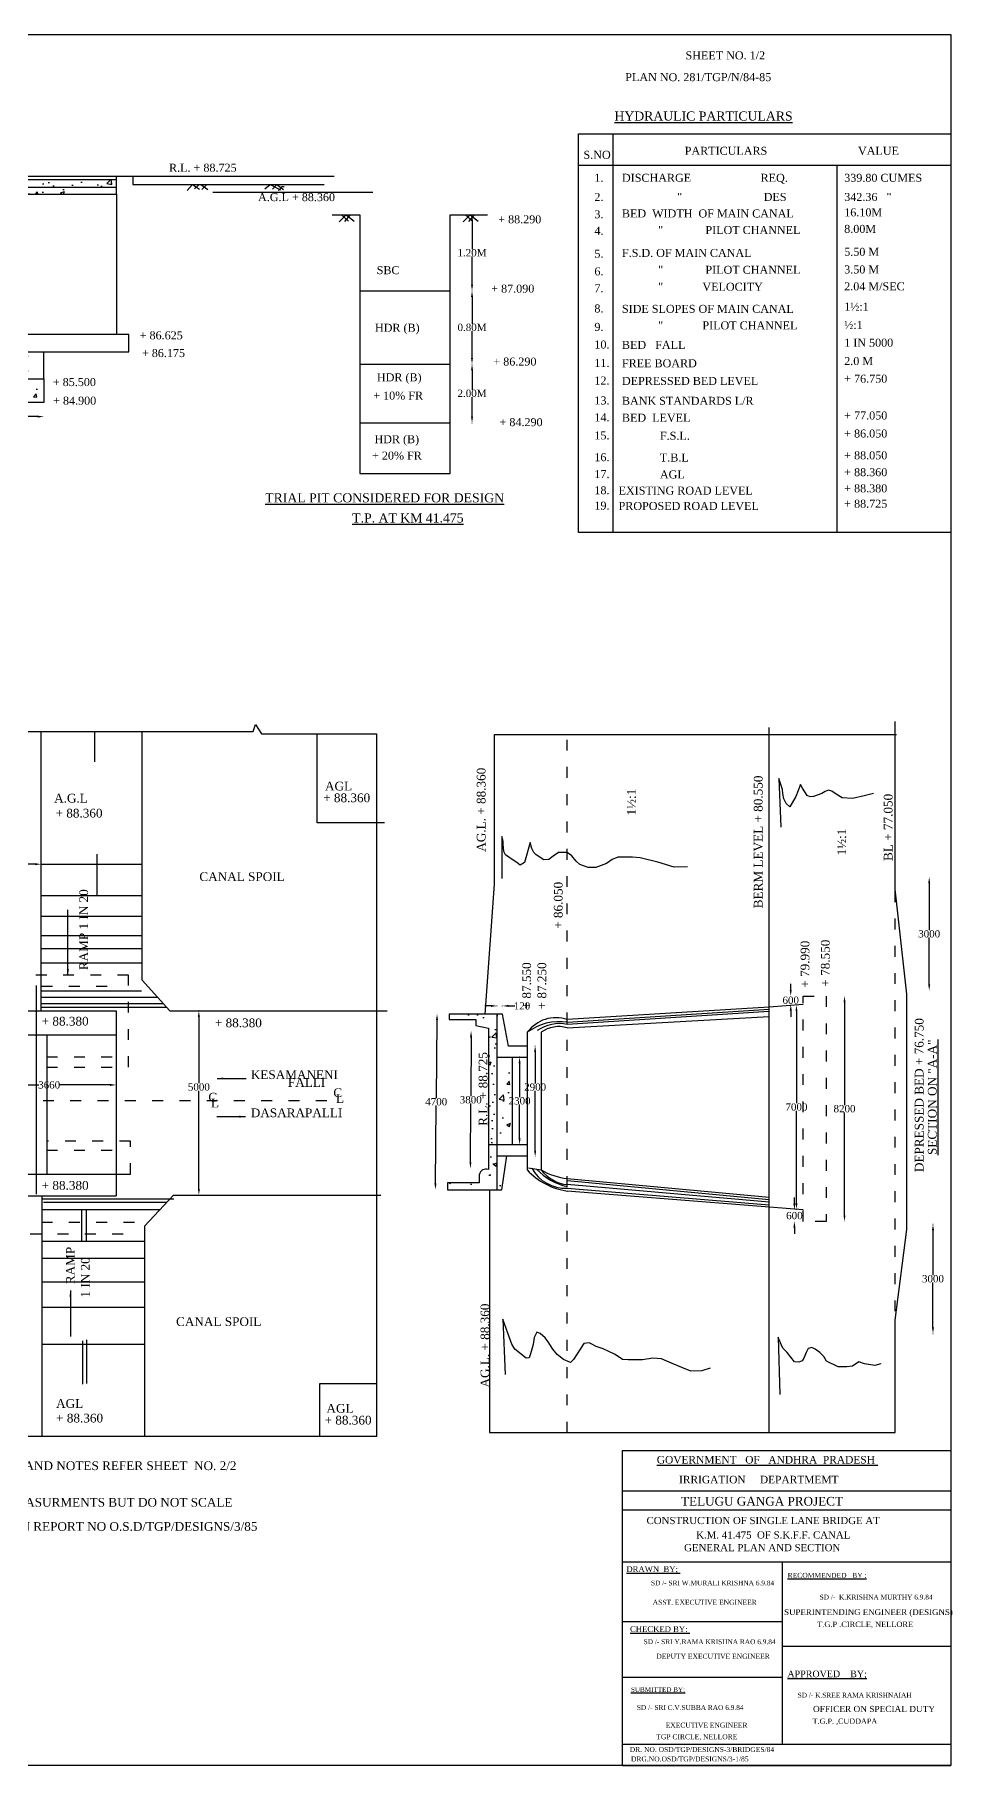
# Model space of a CAD drawing. Header units: millimetres. Extents: x 2778 to 76118, y 2330 to 49913.
# Drawn here: x 50881 to 76118, y 2330 to 49913 of the extents above; entities that cross this region are included whole.
import ezdxf

# ---------------------------------------------------------------- set-up
doc = ezdxf.new("R2010")
doc.units = ezdxf.units.MM
doc.header["$MEASUREMENT"] = 0
doc.linetypes.add('ACAD_ISO03W100', pattern=[30, 12, -18])
for name, color, linetype in [('DIM', 5, 'Continuous'), ('DWG.LINE', 10, 'Continuous'), ('HATCH', 2, 'Continuous'), ('TEXT', 7, 'Continuous')]:
    doc.layers.add(name, color=color, linetype=linetype)
doc.layers.add('DO LINE', color=3, linetype='Continuous', plot=False)
doc.layers.add('TITLE', color=7, linetype='Continuous', lineweight=30)
doc.styles.get("Standard").update_dxf_attribs({"font": 'TIMES.TTF', "height": 200})
doc.dimstyles.get("Standard").update_dxf_attribs({"dimtxt": 200, "dimasz": 170, "dimexe": 0.18, "dimexo": 0.0625, "dimgap": 0.09, "dimtad": 0, "dimtih": 1, "dimtoh": 1, "dimdec": 0, "dimzin": 0, "dimdsep": 46, "dimtxsty": 'Standard', "dimcen": 300, "dimclrd": 5, "dimclre": 5, "dimclrt": 4, "dimadec": 0, "dimazin": 0, "dimtfac": 1, "dimtdec": 0, "dimtofl": 0, "dimtmove": 0, "dimatfit": 3, "dimfxl": 5, "dimfxlon": 1, "dimtolj": 1, "dimtzin": 0, "dimarcsym": 0})

# ---------------------------------------------------------------- blocks, each defined once
blk = doc.blocks.new('*D30')
at = {"layer": 'Defpoints', "color": 0, "ltscale": 0.2}
for p in [(47648, 39794), (51135, 39794), (51135, 39411)]:
    blk.add_point(p, dxfattribs=at)
at = {"layer": 'DIM', "color": 5, "lineweight": -2, "ltscale": 0.2}
for p, q in [((47648, 39416), (47648, 39411)), ((47818, 39411), (49105, 39411)), ((50965, 39411), (49678, 39411)), ((51135, 39416), (51135, 39411))]:
    blk.add_line(p, q, dxfattribs=at)
at = {"layer": 'DIM', "color": 5, "ltscale": 0.2}
for points in [[(47818, 39439), (47818, 39383), (47648, 39411)], [(50965, 39439), (50965, 39383), (51135, 39411)]]:
    blk.add_solid(points, dxfattribs=at)
at = {"layer": 'DIM', "color": 4, "ltscale": 0.2, "insert": (49392, 39411), "char_height": 200, "attachment_point": 5}
blk.add_mtext('\\A1;2500', dxfattribs=at)
blk = doc.blocks.new('*D73')
at = {"layer": 'Defpoints', "color": 0, "ltscale": 0.2}
for p in [(39726, 27082), (51064, 27106), (51064, 27106)]:
    blk.add_point(p, dxfattribs=at)
at = {"layer": 'DIM', "color": 5, "lineweight": -2, "ltscale": 0.2}
for p, q in [((39726, 27102), (39726, 27107)), ((39896, 27106), (45052, 27106)), ((50894, 27106), (45737, 27106)), ((51064, 27106), (51064, 27107))]:
    blk.add_line(p, q, dxfattribs=at)
at = {"layer": 'DIM', "color": 5, "ltscale": 0.2}
for points in [[(39896, 27135), (39896, 27078), (39726, 27106)], [(50894, 27135), (50894, 27078), (51064, 27106)]]:
    blk.add_solid(points, dxfattribs=at)
at = {"layer": 'DIM', "color": 4, "ltscale": 0.2, "insert": (45395, 27106), "char_height": 200, "attachment_point": 5}
blk.add_mtext('\\A1;11715', dxfattribs=at)
blk = doc.blocks.new('*D76')
at = {"layer": 'Defpoints', "color": 0, "ltscale": 0.2}
for p in [(49436, 20994), (53127, 21064), (53127, 21038)]:
    blk.add_point(p, dxfattribs=at)
at = {"layer": 'DIM', "color": 5, "lineweight": -2, "ltscale": 0.2}
for p, q in [((49436, 21032), (49436, 21038)), ((49606, 21038), (50998, 21038)), ((52957, 21038), (51566, 21038)), ((53127, 21042), (53127, 21037))]:
    blk.add_line(p, q, dxfattribs=at)
at = {"layer": 'DIM', "color": 5, "ltscale": 0.2}
for points in [[(49606, 21066), (49606, 21009), (49436, 21038)], [(52957, 21066), (52957, 21009), (53127, 21038)]]:
    blk.add_solid(points, dxfattribs=at)
at = {"layer": 'DIM', "color": 4, "ltscale": 0.2, "insert": (51282, 21038), "char_height": 200, "attachment_point": 5}
blk.add_mtext('\\A1;3660', dxfattribs=at)
blk = doc.blocks.new('*D77')
at = {"layer": 'Defpoints', "color": 0, "ltscale": 0.2}
for p in [(55398, 23074), (55415, 23074), (55398, 18011)]:
    blk.add_point(p, dxfattribs=at)
at = {"layer": 'DIM', "color": 5, "lineweight": -2, "ltscale": 0.2}
for p, q in [((55404, 23074), (55398, 23074)), ((55398, 22904), (55398, 21082)), ((55398, 18181), (55398, 20878)), ((55398, 18011), (55399, 18011))]:
    blk.add_line(p, q, dxfattribs=at)
at = {"layer": 'DIM', "color": 5, "ltscale": 0.2}
for points in [[(55370, 22904), (55427, 22904), (55398, 23074)], [(55370, 18181), (55427, 18181), (55398, 18011)]]:
    blk.add_solid(points, dxfattribs=at)
at = {"layer": 'DIM', "color": 4, "ltscale": 0.2, "insert": (55398, 20980), "char_height": 200, "attachment_point": 5}
blk.add_mtext('\\A1;5000', dxfattribs=at)
blk = doc.blocks.new('*D78')
at = {"layer": 'Defpoints', "color": 0, "ltscale": 0.2}
for p in [(61948, 22990), (62281, 22987), (62234, 18156)]:
    blk.add_point(p, dxfattribs=at)
at = {"layer": 'DIM', "color": 5, "lineweight": -2, "ltscale": 0.2}
for p, q in [((61953, 22990), (61948, 22990)), ((61946, 22820), (61926, 20677)), ((61903, 18330), (61924, 20473)), ((61907, 18160), (61901, 18160))]:
    blk.add_line(p, q, dxfattribs=at)
at = {"layer": 'DIM', "color": 5, "ltscale": 0.2}
for points in [[(61918, 22820), (61975, 22820), (61948, 22990)], [(61875, 18330), (61932, 18329), (61902, 18160)]]:
    blk.add_solid(points, dxfattribs=at)
at = {"layer": 'DIM', "color": 4, "ltscale": 0.2, "insert": (61925, 20575), "char_height": 200, "attachment_point": 5}
blk.add_mtext('\\A1;4700', dxfattribs=at)
blk = doc.blocks.new('*D79')
at = {"layer": 'Defpoints', "color": 0, "ltscale": 0.2}
for p in [(62883, 22518), (62925, 22518), (62907, 18740)]:
    blk.add_point(p, dxfattribs=at)
at = {"layer": 'DIM', "color": 5, "lineweight": -2, "ltscale": 0.2}
for p, q in [((62888, 22518), (62883, 22518)), ((62882, 22348), (62875, 20731)), ((62866, 18910), (62874, 20527)), ((62870, 18740), (62865, 18740))]:
    blk.add_line(p, q, dxfattribs=at)
at = {"layer": 'DIM', "color": 5, "ltscale": 0.2}
for points in [[(62854, 22348), (62911, 22348), (62883, 22518)], [(62838, 18910), (62894, 18910), (62865, 18740)]]:
    blk.add_solid(points, dxfattribs=at)
at = {"layer": 'DIM', "color": 4, "ltscale": 0.2, "insert": (62874, 20629), "char_height": 200, "attachment_point": 5}
blk.add_mtext('\\A1;3800', dxfattribs=at)
blk = doc.blocks.new('*D80')
at = {"layer": 'Defpoints', "color": 0, "ltscale": 0.2}
for p in [(64217, 21799), (64246, 21799), (64236, 19402)]:
    blk.add_point(p, dxfattribs=at)
at = {"layer": 'DIM', "color": 5, "lineweight": -2, "ltscale": 0.2}
for p, q in [((64222, 21799), (64217, 21799)), ((64217, 21629), (64217, 20702)), ((64217, 19572), (64217, 20498)), ((64222, 19402), (64217, 19402))]:
    blk.add_line(p, q, dxfattribs=at)
at = {"layer": 'DIM', "color": 5, "ltscale": 0.2}
for points in [[(64189, 21629), (64246, 21629), (64217, 21799)], [(64189, 19572), (64246, 19572), (64217, 19402)]]:
    blk.add_solid(points, dxfattribs=at)
at = {"layer": 'DIM', "color": 4, "ltscale": 0.2, "insert": (64217, 20600), "char_height": 200, "attachment_point": 5}
blk.add_mtext('\\A1;2300', dxfattribs=at)
blk = doc.blocks.new('*D81')
at = {"layer": 'Defpoints', "color": 0, "ltscale": 0.2}
for p in [(64630, 22114), (64645, 22114), (64666, 19062)]:
    blk.add_point(p, dxfattribs=at)
at = {"layer": 'DIM', "color": 5, "lineweight": -2, "ltscale": 0.2}
for p, q in [((64640, 22114), (64645, 22114)), ((64645, 21944), (64645, 21081)), ((64645, 19232), (64645, 20877)), ((64650, 19062), (64645, 19062))]:
    blk.add_line(p, q, dxfattribs=at)
at = {"layer": 'DIM', "color": 5, "ltscale": 0.2}
for points in [[(64617, 21944), (64673, 21944), (64645, 22114)], [(64617, 19232), (64673, 19232), (64645, 19062)]]:
    blk.add_solid(points, dxfattribs=at)
at = {"layer": 'DIM', "color": 4, "ltscale": 0.2, "insert": (64645, 20979), "char_height": 200, "attachment_point": 5}
blk.add_mtext('\\A1;2900', dxfattribs=at)
blk = doc.blocks.new('*D82')
at = {"layer": 'Defpoints', "color": 0, "ltscale": 0.2}
for p in [(63604, 22987), (63744, 23210), (63744, 22987)]:
    blk.add_point(p, dxfattribs=at)
at = {"layer": 'DIM', "color": 5, "lineweight": -2, "ltscale": 0.2}
for p, q in [((63434, 23210), (63264, 23210)), ((63604, 23205), (63604, 23210)), ((63744, 23205), (63744, 23210)), ((63914, 23210), (64084, 23210))]:
    blk.add_line(p, q, dxfattribs=at)
at = {"layer": 'DIM', "color": 5, "ltscale": 0.2}
for points in [[(63434, 23238), (63434, 23182), (63604, 23210)], [(63914, 23238), (63914, 23182), (63744, 23210)]]:
    blk.add_solid(points, dxfattribs=at)
at = {"layer": 'DIM', "color": 4, "ltscale": 0.2, "insert": (64284, 23210), "char_height": 200, "attachment_point": 5}
blk.add_mtext('\\A1;120', dxfattribs=at)
blk = doc.blocks.new('*D83')
at = {"layer": 'Defpoints', "color": 0, "ltscale": 0.2}
for p in [(71673, 23480), (72016, 23480), (72016, 23250)]:
    blk.add_point(p, dxfattribs=at)
at = {"layer": 'DIM', "color": 5, "lineweight": -2, "ltscale": 0.2}
for p, q in [((71673, 23650), (71673, 23820)), ((71678, 23480), (71673, 23480)), ((71678, 23250), (71673, 23250)), ((71673, 23080), (71673, 22910))]:
    blk.add_line(p, q, dxfattribs=at)
at = {"layer": 'DIM', "color": 5, "ltscale": 0.2}
for points in [[(71645, 23650), (71701, 23650), (71673, 23480)], [(71645, 23080), (71701, 23080), (71673, 23250)]]:
    blk.add_solid(points, dxfattribs=at)
at = {"layer": 'DIM', "color": 4, "ltscale": 0.2, "insert": (71673, 23365), "char_height": 200, "attachment_point": 5}
blk.add_mtext('\\A1;600', dxfattribs=at)
blk = doc.blocks.new('*D84')
at = {"layer": 'Defpoints', "color": 0, "ltscale": 0.2}
for p in [(72649, 23480), (72649, 17286), (73152, 17286)]:
    blk.add_point(p, dxfattribs=at)
at = {"layer": 'DIM', "color": 5, "lineweight": -2, "ltscale": 0.2}
for p, q in [((73147, 23480), (73152, 23480)), ((73152, 23310), (73152, 20485)), ((73152, 17456), (73152, 20282)), ((73147, 17286), (73152, 17286))]:
    blk.add_line(p, q, dxfattribs=at)
at = {"layer": 'DIM', "color": 5, "ltscale": 0.2}
for points in [[(73124, 23310), (73180, 23310), (73152, 23480)], [(73124, 17456), (73180, 17456), (73152, 17286)]]:
    blk.add_solid(points, dxfattribs=at)
at = {"layer": 'DIM', "color": 4, "ltscale": 0.2, "insert": (73152, 20384), "char_height": 200, "attachment_point": 5}
blk.add_mtext('\\A1;8200', dxfattribs=at)
blk = doc.blocks.new('*D85')
at = {"layer": 'Defpoints', "color": 0, "ltscale": 0.2}
for p in [(71830, 23236), (71838, 23236), (71764, 17624)]:
    blk.add_point(p, dxfattribs=at)
at = {"layer": 'DIM', "color": 5, "lineweight": -2, "ltscale": 0.2}
for p, q in [((71836, 23236), (71830, 23236)), ((71830, 23066), (71830, 20532)), ((71830, 17794), (71830, 20328)), ((71826, 17624), (71831, 17624))]:
    blk.add_line(p, q, dxfattribs=at)
at = {"layer": 'DIM', "color": 5, "ltscale": 0.2}
for points in [[(71802, 23066), (71859, 23066), (71830, 23236)], [(71802, 17794), (71859, 17794), (71830, 17624)]]:
    blk.add_solid(points, dxfattribs=at)
at = {"layer": 'DIM', "color": 4, "ltscale": 0.2, "insert": (71830, 20430), "char_height": 200, "attachment_point": 5}
blk.add_mtext('\\A1;7000', dxfattribs=at)
blk = doc.blocks.new('*D86')
at = {"layer": 'Defpoints', "color": 0, "ltscale": 0.2}
for p in [(71774, 17286), (72016, 17604), (72016, 17286)]:
    blk.add_point(p, dxfattribs=at)
at = {"layer": 'DIM', "color": 5, "lineweight": -2, "ltscale": 0.2}
for p, q in [((71774, 17774), (71774, 17944)), ((71778, 17604), (71773, 17604)), ((71778, 17286), (71773, 17286)), ((71774, 17116), (71774, 16946))]:
    blk.add_line(p, q, dxfattribs=at)
at = {"layer": 'DIM', "color": 5, "ltscale": 0.2}
for points in [[(71745, 17774), (71802, 17774), (71774, 17604)], [(71745, 17116), (71802, 17116), (71774, 17286)]]:
    blk.add_solid(points, dxfattribs=at)
at = {"layer": 'DIM', "color": 4, "ltscale": 0.2, "insert": (71774, 17445), "char_height": 200, "attachment_point": 5}
blk.add_mtext('\\A1;600', dxfattribs=at)
blk = doc.blocks.new('*D87')
at = {"layer": 'Defpoints', "color": 0, "ltscale": 0.2}
for p in [(75448, 17213), (75584, 17213), (75448, 14204)]:
    blk.add_point(p, dxfattribs=at)
at = {"layer": 'DIM', "color": 5, "lineweight": -2, "ltscale": 0.2}
for p, q in [((75580, 17213), (75585, 17213)), ((75584, 17043), (75584, 15810)), ((75584, 14374), (75584, 15607)), ((75580, 14204), (75585, 14204))]:
    blk.add_line(p, q, dxfattribs=at)
at = {"layer": 'DIM', "color": 5, "ltscale": 0.2}
for points in [[(75556, 17043), (75613, 17043), (75584, 17213)], [(75556, 14374), (75613, 14374), (75584, 14204)]]:
    blk.add_solid(points, dxfattribs=at)
at = {"layer": 'DIM', "color": 4, "ltscale": 0.2, "insert": (75584, 15709), "char_height": 200, "attachment_point": 5}
blk.add_mtext('\\A1;3000', dxfattribs=at)
blk = doc.blocks.new('*D88')
at = {"layer": 'Defpoints', "color": 0, "ltscale": 0.2}
for p in [(75464, 26747), (75480, 26747), (75464, 23634)]:
    blk.add_point(p, dxfattribs=at)
at = {"layer": 'DIM', "color": 5, "lineweight": -2, "ltscale": 0.2}
for p, q in [((75476, 26747), (75481, 26747)), ((75480, 26577), (75480, 25292)), ((75480, 23804), (75480, 25089)), ((75476, 23634), (75481, 23634))]:
    blk.add_line(p, q, dxfattribs=at)
at = {"layer": 'DIM', "color": 5, "ltscale": 0.2}
for points in [[(75452, 26577), (75509, 26577), (75480, 26747)], [(75452, 23804), (75509, 23804), (75480, 23634)]]:
    blk.add_solid(points, dxfattribs=at)
at = {"layer": 'DIM', "color": 4, "ltscale": 0.2, "insert": (75480, 25191), "char_height": 200, "attachment_point": 5}
blk.add_mtext('\\A1;3000', dxfattribs=at)
blk = doc.blocks.new('*D89')
at = {"layer": 'Defpoints', "color": 0, "ltscale": 0.2}
for p in [(62310, 40856), (62909, 40856), (62310, 39241)]:
    blk.add_point(p, dxfattribs=at)
at = {"layer": 'DIM', "color": 5, "lineweight": -2, "ltscale": 0.2}
for p, q in [((62904, 40856), (62909, 40856)), ((62909, 40686), (62909, 40151)), ((62909, 39411), (62909, 39946)), ((62904, 39241), (62909, 39241))]:
    blk.add_line(p, q, dxfattribs=at)
at = {"layer": 'DIM', "color": 5, "ltscale": 0.2}
for points in [[(62881, 40686), (62937, 40686), (62909, 40856)], [(62881, 39411), (62937, 39411), (62909, 39241)]]:
    blk.add_solid(points, dxfattribs=at)
at = {"layer": 'DIM', "color": 4, "ltscale": 0.2, "insert": (62909, 40049), "char_height": 200, "attachment_point": 5}
blk.add_mtext('\\A1;2.00M', dxfattribs=at)
blk = doc.blocks.new('*D90')
at = {"layer": 'Defpoints', "color": 0, "ltscale": 0.2}
for p in [(62885, 42869), (62909, 42869), (62310, 40856)]:
    blk.add_point(p, dxfattribs=at)
at = {"layer": 'DIM', "color": 5, "lineweight": -2, "ltscale": 0.2}
for p, q in [((62904, 42869), (62909, 42869)), ((62909, 42699), (62909, 41965)), ((62909, 41026), (62909, 41760)), ((62904, 40856), (62909, 40856))]:
    blk.add_line(p, q, dxfattribs=at)
at = {"layer": 'DIM', "color": 5, "ltscale": 0.2}
for points in [[(62881, 42699), (62937, 42699), (62909, 42869)], [(62881, 41026), (62937, 41026), (62909, 40856)]]:
    blk.add_solid(points, dxfattribs=at)
at = {"layer": 'DIM', "color": 4, "ltscale": 0.2, "insert": (62909, 41863), "char_height": 200, "attachment_point": 5}
blk.add_mtext('\\A1;0.80M', dxfattribs=at)
blk = doc.blocks.new('*D91')
at = {"layer": 'Defpoints', "color": 0, "ltscale": 0.2}
for p in [(62909, 44960), (62978, 44960), (62885, 42869)]:
    blk.add_point(p, dxfattribs=at)
at = {"layer": 'DIM', "color": 5, "lineweight": -2, "ltscale": 0.2}
for p, q in [((62914, 44960), (62909, 44960)), ((62909, 44790), (62909, 44017)), ((62909, 43039), (62909, 43813)), ((62904, 42869), (62909, 42869))]:
    blk.add_line(p, q, dxfattribs=at)
at = {"layer": 'DIM', "color": 5, "ltscale": 0.2}
for points in [[(62881, 44790), (62937, 44790), (62909, 44960)], [(62881, 43039), (62937, 43039), (62909, 42869)]]:
    blk.add_solid(points, dxfattribs=at)
at = {"layer": 'DIM', "color": 4, "ltscale": 0.2, "insert": (62909, 43915), "char_height": 200, "attachment_point": 5}
blk.add_mtext('\\A1;1.20M', dxfattribs=at)

msp = doc.modelspace()

# ---------------------------------------------------------------- hatches: boundary and pattern name
at = {"layer": 'HATCH', "ltscale": 0.2}
h = msp.add_hatch(dxfattribs=at)
h.set_pattern_fill('AR-CONC', color=256, scale=150, style=0)
h.paths.add_polyline_path([(49354.5, 45927.5), (40350.7, 45866.5), (40341, 45817.5), (39773.5, 45817.5), (39773.5, 44835.4), (40220, 44835.4), (41543.5, 45235.5), (49354.7, 45235.5)])
h.paths.add_polyline_path([(49936, 45719), (49354.6, 45719), (49354.7, 45235.5), (48826, 45235.5), (48761, 44860), (49375.3, 44860), (49936, 45247.8)])
h.paths.add_polyline_path([(53131, 45927.5), (49354.5, 45927.5), (49354.6, 45719), (53131, 45719)])
h.paths.add_polyline_path([(53131, 45719), (49936, 45719), (49936, 45526.5), (53131, 45526.5)])
h.paths.add_polyline_path([(49936, 44860), (49581.3, 44860), (48649.9, 44218.4), (47996.5, 40445.5), (50830, 40445.5)])
h.paths.add_polyline_path([(51135, 40445.5), (47648, 40445.5), (47648, 39794.5), (51135, 39794.5)])
h.paths.add_polyline_path([(49088.5, 41071.5), (49734, 41071.5), (49734, 40767.5), (49088.5, 40767.5)], flags=24)
h = msp.add_hatch(dxfattribs=at)
h.set_pattern_fill('AR-CONC', color=256, scale=150, style=0)
h.paths.add_polyline_path([(64016.8, 21799), (63604, 21799), (63604, 19401.5), (64016.8, 19401.5)])
h.paths.add_polyline_path([(63604, 22987), (62281, 22987), (62281, 22833.5), (63016, 22833.5), (63016, 22673.5), (63360, 22600), (63360, 19401.5), (63604, 19401.5)])
h.paths.add_polyline_path([(63866.5, 19085.5), (63604, 19085.5), (63604, 18156.5), (63730.5, 18156.5)])
h.paths.add_polyline_path([(63604, 19401.5), (63360, 19401.5), (63360, 18711.5, 0.4785357), (63109.5, 18568), (63109.5, 18344.5), (62234.5, 18344.5), (62234.5, 18156.5), (63604, 18156.5)])
h.paths.add_polyline_path([(63880.6, 20752), (64554.4, 20752), (64554.4, 20448.5), (63880.6, 20448.5)], flags=9)

# ---------------------------------------------------------------- linework, layer by layer
at = {"layer": 'DO LINE', "ltscale": 0.2}
msp.add_line((50932.5, 18030), (50932.5, 23073.5), dxfattribs=at)
for points in [[(53131, 45526.5), (53131, 41664)], [(50679.1, 41190.5), (53469, 41190.5), (53469, 41664), (50583.2, 41664)], [(51135, 40445.5), (51135, 41190.5)]]:
    msp.add_lwpolyline(points, dxfattribs=at)
at = {"layer": 'DO LINE', "linetype": 'ACAD_ISO03W100', "ltscale": 25}
for points in [[(65529.5, 11479.5), (65529.5, 30725)], [(74540.5, 12563.5), (74540.5, 26757)], [(51215, 21524.5), (53464, 21524.5), (53464, 24051), (47762, 24051), (47762, 18605)], [(48075.5, 18091.5), (48075.5, 23755), (53183.5, 23755)], [(51215, 21808), (53127, 21808)], [(58913.5, 20598), (7914, 20598)], [(53517, 18587), (53517, 19488.5), (51215, 19488.5)], [(51215, 19246), (53127, 19246)], [(47762, 18091.5), (47762, 16947.5), (53521.5, 16947.5)], [(48075.5, 18091.5), (48075.5, 17264), (54004.2, 17264)]]:
    msp.add_lwpolyline(points, dxfattribs=at)
msp.add_lwpolyline([(72015.5, 23480.5), (72649, 23480.5), (72649, 17286.5), (72015.5, 17286.5), (72015.5, 23480.5)], close=True, dxfattribs=at)
at = {"layer": 'DWG.LINE', "ltscale": 0.2}
for points in [[(65841.5, 47181), (76072, 47181), (76072, 36222), (65841.5, 36222)], [(47648, 40445.5), (51135, 40445.5), (51135, 39794.5), (47648, 39794.5)]]:
    msp.add_lwpolyline(points, close=True, dxfattribs=at)
for points in [[(66778, 47181), (66778, 36222)], [(65841.5, 46321.5), (76072, 46321.5)], [(72944, 46321.5), (72944, 36222)], [(10006.7, 46017.5), (53131, 46017.5)], [(40350.7, 45866.5), (49354.5, 45927.5), (53131, 45927.5)], [(49354.6, 45719), (53131, 45719)], [(49936, 45526.5), (53131, 45526.5), (53131, 46017.5)], [(53131, 46017.5), (59114.5, 46017.5)], [(53585.5, 46017.5), (53585.5, 45793), (58842, 45793)], [(55779.5, 45580.5), (60181.5, 45580.5)], [(59065.5, 44960.5), (59822.5, 44960.5), (59822.5, 37849), (62309.5, 37849), (62309.5, 44960.5), (63336.5, 44960.5)], [(59822.5, 42865), (62309.5, 42865)], [(59822.5, 40856), (62309.5, 40856)], [(59822.5, 39241), (62309.5, 39241)], [(30709, 30752.5), (35467.5, 30752.5), (35552.5, 30907.5), (35686, 30698.5), (35686, 30752.5), (38584, 30752.5), (38607, 30903), (38759.5, 30608), (38792, 30778.5), (46875, 30778.5), (46935, 30948.5), (47041, 30755), (56891.5, 30755), (56956, 30948.5), (57122, 30690.5), (60290.5, 30690.5)], [(74540.5, 11479.5), (74540.5, 14568), (74868, 17061.5), (74868, 23536.5), (74541, 26420), (74541, 31026.5)], [(30809.5, 11349), (31596.5, 11381), (44940.5, 11381), (45170.5, 11259.5), (45243.5, 11512.5), (45436.5, 11381), (60290.5, 11381), (60290.5, 30690.5)], [(51063.5, 23073.5), (51063.5, 30755)], [(52537.5, 29919), (52537.5, 30755)], [(54599, 23073.5), (53836, 23913.5), (53836, 30755)], [(60503, 28245.5), (58652.5, 28245.5), (58652.5, 30690.5)], [(63273.5, 22987), (63527, 26552.5), (63527, 30674.5), (74578, 30674.5)], [(71080, 11479.5), (71080, 30861)], [(52603, 26249.5), (52603, 27380)], [(51063.5, 27106.5), (53836, 27106.5)], [(51063.5, 26249.5), (53836, 26249.5)], [(51063.5, 25679.5), (53836, 25679.5)], [(51063.5, 25149), (53836, 25149)], [(51063.5, 24788.5), (53836, 24788.5)], [(51063.5, 24390.5), (53836, 24390.5)], [(50932.5, 23073.5), (50932.5, 23770)], [(51063.5, 23627.5), (53821, 23627.5)], [(51063.5, 23448.5), (54258.4, 23448.5)], [(49484, 23073.5), (53127, 23073.5)], [(51063.5, 23280), (54411.4, 23280)], [(51063.5, 23175), (54506.8, 23175)], [(53127, 23073.5), (53127, 17988)], [(54599, 23073.5), (60576.5, 23073.5)], [(64429.5, 22104.5), (63915, 22104.5), (63744.5, 22987), (62281, 22987), (62281, 22833.5), (63016, 22833.5), (63016, 22673.5), (63360, 22600), (63360, 18711.5)], [(63604, 18156.5), (63604, 22987)], [(71080, 23176.5), (65529.5, 22833)], [(65529.5, 22762.5), (71080, 23119.5)], [(71080, 23060.5), (65529.5, 22703.5)], [(65529.5, 22608), (71080, 22919.5)], [(72015.5, 23249.5), (71080, 23176.5)], [(31519, 22411.5), (53145.5, 22411.5)], [(51215, 22411.5), (51215, 18562.5)], [(64429.5, 22484), (64429.5, 18702)], [(64808.5, 22484), (64808.5, 18702)], [(63604, 21799), (64429.5, 21799)], [(64016.8, 21799), (64016.8, 19401.5)], [(63360, 19401.5), (64429.5, 19401.5)], [(63604, 19085.5), (64429.5, 19085.5)], [(63730.5, 18156.5), (63866.5, 19085.5)], [(49436.5, 18587), (53517, 18587)], [(63109.5, 18568), (63109.5, 18344.5), (62234.5, 18344.5), (62234.5, 18156.5), (63730.5, 18156.5)], [(64458, 18762.5), (64808.5, 18702)], [(63386, 18156.5), (63386, 11479.5)], [(65529.5, 18467), (71080, 17954)], [(71080, 17879.5), (65529.5, 18401)], [(71080, 17813), (65529.5, 18297.5)], [(65529.5, 18200), (71080, 17743.5)], [(72015.5, 17604), (65529.5, 18120.5)], [(48888, 17988), (53127, 17988)], [(51078, 17988), (51078, 11381)], [(51078, 17908.5), (54708.5, 17908.5)], [(51078, 17617), (54334.9, 17617)], [(51128.5, 17813.5), (54510, 17813.5)], [(52175, 17617), (52175, 16744)], [(52302.5, 17617), (52302.5, 16744)], [(53904, 17157), (54704, 18011)], [(54704, 18011), (60404.5, 18011)], [(53904, 17157), (53904, 11381)], [(51078, 16744), (53904, 16744)], [(51078, 16275.5), (53904, 16275.5)], [(51078, 15626.5), (53904, 15626.5)], [(51078, 14924), (53904, 14924)], [(51078, 13914.5), (53904, 13914.5)], [(52194.5, 14005.5), (52194.5, 12815)], [(52305, 14032), (52305, 12825)], [(60290.5, 12820), (58718.5, 12820), (58718.5, 11381)], [(63386, 11479.5), (74540.5, 11479.5)]]:
    msp.add_lwpolyline(points, dxfattribs=at)
for centre, radius, start, end in [((65216, 21913.2), 971.7, 71.17603, 144.0296), ((65316.2, 21293.4), 1484.5, 81.73803, 126.67736), ((65323.8, 21585), 1137.2, 79.58033, 123.02619), ((65296.8, 21803.1), 837.9, 73.87423, 125.64268), ((63292.6, 18538.9), 185.4, 68.66086, 170.95199), ((65779.2, 19924), 1820.7, 222.15721, 262.11767), ((65481.6, 19261.8), 1062.9, 209.0159, 272.58534), ((65819.3, 19756.9), 1535.5, 222.29649, 259.11982), ((65635.1, 19330.5), 1038.4, 217.24871, 264.16414), ((65686.4, 20171.9), 1712.1, 239.15226, 264.74241)]:
    msp.add_arc(centre, radius, start, end, dxfattribs=at)
at = {"layer": 'HATCH', "ltscale": 0.2}
for points in [[(55073, 45630), (55224.5, 45793), (55419, 45664)], [(55280.5, 45675.5), (55407, 45793)], [(55451.5, 45793), (55644, 45658)], [(55476.5, 45653.5), (55614.5, 45793)], [(57211, 45671.5), (57361.5, 45793), (57639, 45649)], [(57422.5, 45661.5), (57538.5, 45793), (57726.5, 45659)], [(57590.5, 45631.5), (57686.5, 45740), (57739.5, 45735.5)], [(59252, 44764.5), (59444, 44960.5), (59664, 44784.5)], [(59514.5, 44784.5), (59321.5, 44960.5)], [(59414.5, 44777.5), (59567.5, 44960.5)], [(62663, 44764.5), (62855, 44960.5), (63075, 44784.5)], [(62925.5, 44784.5), (62732.5, 44960.5)], [(62825.5, 44777.5), (62978.5, 44960.5)], [(73948.5, 29051.5), (73691.5, 28986), (73374, 28915), (73088.5, 28926), (72924.5, 29035), (72804.5, 29117), (72711.5, 29139), (72618.5, 29100.5), (72531, 29051.5), (72301, 28969.5), (72203, 28958.5), (72126, 28997), (72000.5, 29193.5), (71940.5, 29297.5), (71814.5, 28964), (71645, 28685.5), (71546.5, 28773), (71486.5, 28904), (71453.5, 29046), (71448, 29155.5), (71344.5, 29466.5), (71399, 28123)], [(68831, 27033), (68464, 27028), (68018.5, 27158.5), (67536.5, 27284.5), (67321.5, 27300), (67164, 27300), (66918, 27300), (66760.5, 27237.5), (66608.5, 27122), (66315, 27012), (66105.5, 27017.5), (65869.5, 27096), (65770, 27185), (65649.5, 27331.5), (65529.5, 27431), (65288, 27431), (65136, 27326.5), (65020.5, 27232), (64881.5, 27221.5), (64672, 27368), (64609, 27426), (64551.5, 27541), (64504.5, 27698), (64352.5, 27153.5), (64352.5, 27153.5), (64232, 27080.5), (64142.5, 27148.5), (64011.5, 27237.5), (63828.5, 27363), (63786.5, 27457), (63765.5, 27656), (63765.5, 27729.5), (63728.5, 27871), (63728.5, 26714)], [(69459, 13248.5), (69225.5, 13177.5), (68925.5, 13172.5), (68682.5, 13267.5), (68454, 13363), (68263.5, 13443.5), (68116, 13505.5), (67882.5, 13524.5), (67597, 13481.5), (67206.5, 13477), (67044.5, 13491), (66849.5, 13624.5), (66668.5, 13710), (66511, 13781.5), (66325.5, 13848), (66220.5, 13905), (66130, 13948), (65982.5, 13933.5), (65697, 13491), (65613, 13406), (65422.5, 13492), (65251.5, 13625), (65132, 13777), (64999, 13977), (64918, 14086.5), (64780, 14200.5), (64689.5, 14238.5), (64618, 14096), (64589.5, 13905.5), (64518, 13649), (64480, 13539.5), (64394, 13530), (64089.5, 13772.5), (64003.5, 13915), (63889.5, 14210), (63756, 14600), (63818, 13078)], [(74148, 13370.5), (73985, 13326.5), (73702.5, 13370.5), (73548.5, 13427.5), (73367.5, 13308.5), (73213.5, 13291), (72975.5, 13291), (72654, 13445), (72583.5, 13572.5), (72469, 13678.5), (72346, 13775), (72253.5, 13814.5), (72152, 13788), (72099, 13682.5), (72037.5, 13528.5), (71984.5, 13449.5), (71896.5, 13414.5), (71777.5, 13427.5), (71570.5, 13678.5), (71451.5, 13801.5), (71359, 14030), (71328.5, 14100.5), (71372.5, 12530)]]:
    msp.add_lwpolyline(points, dxfattribs=at)
at = {"layer": 'TITLE', "lineweight": 30}
for p, q in [((67050.6, 10991.7), (76072, 10991.7)), ((76072, 10991.7), (76072, 2330.5)), ((67050.6, 9881.4), (76072, 9881.4)), ((67050.6, 9352.4), (76072, 9352.4)), ((67050.6, 7931), (76072, 7931)), ((67069.4, 6289.2), (71457.2, 6289.2)), ((67050.6, 4754.4), (71438.4, 4754.4)), ((76072, 2906.8), (67050.6, 2906.8)), ((67050.6, 2330.5), (76072, 2330.5))]:
    msp.add_line(p, q, dxfattribs=at)
at = {"layer": 'TITLE', "lineweight": 30, "ltscale": 0.2}
msp.add_lwpolyline([(76072, 2330.5), (2777.5, 2330.5), (2777.5, 49913), (76072, 49913)], close=True, dxfattribs=at)
at = {"layer": 'TITLE'}
msp.add_lwpolyline([(67050.6, 2330.5), (67050.6, 10991.7)], dxfattribs=at)
at = {"layer": 'TITLE', "lineweight": 30}
for points in [[(71438.4, 7931), (71438.4, 2906.8)], [(71438.4, 5611), (76072, 5611)]]:
    msp.add_lwpolyline(points, dxfattribs=at)

# ---------------------------------------------------------------- texts
at = {"layer": 'TEXT', "ltscale": 0.2}
for s, height, p in [('SHEET NO. 1/2', 220, (68780.5, 49232.2)), ('PLAN NO. 281/TGP/N/84-85', 220, (67122.5, 48633.7)), ('%%UHYDRAULIC PARTICULARS', 250, (66826, 47549.7)), ('S.NO', 220, (65974.5, 46499.2)), ('PARTICULARS', 220, (68757.5, 46609.2)), ('VALUE', 220, (73522, 46609.2)), ('R.L. + 88.725', 220, (54578, 46143.7)), ('1.', 220, (66274, 45866.7)), ('DISCHARGE                       REQ.', 220, (67032, 45866.7)), ('339.80 CUMES', 220, (73144, 45866.7)), ('A.G.L + 88.360', 220, (57025.5, 45335.2)), ('2.', 220, (66274, 45340.2)), ('"                           DES', 220, (68551.5, 45340.2)), ('342.36   "', 220, (73144, 45340.2)), ('+ 88.290', 220, (63630, 44725.2)), ('3.', 220, (66274, 44865.2)), ('BED  WIDTH  OF MAIN CANAL', 220, (67032, 44886.2)), ('16.10M', 220, (73144, 44916.7)), ('4.', 220, (66274, 44410.7)), ('            "              PILOT CHANNEL', 220, (67032, 44431.7)), ('8.00M', 220, (73144, 44462.2)), ('5.', 220, (66274, 43780.7)), ('F.S.D. OF MAIN CANAL', 220, (67032, 43801.7)), ('5.50 M', 220, (73144, 43832.2)), ('SBC', 220, (60287, 43327.2)), ('6.', 220, (66274, 43295.7)), ('            "              PILOT CHANNEL', 220, (67032, 43336.7)), ('3.50 M', 220, (73144, 43347.2)), ('+ 87.090', 220, (63438, 42819.7)), ('7.', 220, (66274, 42831.2)), ('            "             VELOCITY', 220, (67032, 42872.2)), ('2.04 M/SEC', 220, (73144, 42882.7)), ('8.', 220, (66274, 42273.7)), ('SIDE SLOPES OF MAIN CANAL', 220, (67032, 42263.7)), ('1½:1', 220, (73144, 42325.2)), ('HDR (B)', 220, (60240.5, 41744.2)), ('9.', 220, (66274, 41768.2)), ('            "             PILOT CHANNEL', 220, (67032, 41809.2)), ('½:1', 220, (73144, 41819.7)), ('+ 86.625', 220, (53771, 41536.2)), ('10.', 220, (66274, 41282.7)), ('BED   FALL', 220, (67032, 41272.7)), ('1 IN 5000', 220, (73144, 41334.2)), ('+ 86.175', 220, (53833, 41048.2)), ('+ 86.290', 220, (63497.5, 40814.7)), ('11.', 220, (66274, 40777.2)), ('FREE BOARD', 220, (67032, 40767.2)), ('2.0 M', 220, (73144, 40828.7)), ('+ 85.500', 220, (51383, 40250.7)), ('HDR (B)', 220, (60294.5, 40380.7)), ('12.', 220, (66274, 40292.2)), ('DEPRESSED BED LEVEL', 220, (67032, 40282.2)), ('+ 76.750', 220, (73144, 40343.7)), ('+ 10%%% FR', 220, (60194, 39878.7)), ('+ 84.900', 220, (51391, 39739.7)), ('13.', 220, (66274, 39745.2)), ('14.', 220, (66274, 39280.7)), ('BANK STANDARDS L/R', 220, (67032, 39735.2)), ('+ 77.050', 220, (73144, 39332.2)), ('+ 84.290', 220, (63665.5, 39148.7)), ('BED  LEVEL', 220, (67032, 39270.7)), ('+ 86.050', 220, (73144, 38836.7)), ('HDR (B)', 220, (60227.5, 38679.7)), ('15.', 220, (66274, 38785.2)), ('F.S.L.', 220, (68075.5, 38775.2)), ('+ 20%%% FR', 220, (60160.5, 38229.2)), ('16.', 220, (66274, 38186.2)), ('T.B.L', 220, (68075.5, 38176.2)), ('+ 88.050', 220, (73144, 38237.7)), ('17.', 220, (66274, 37721.7)), ('AGL', 220, (68075.5, 37711.7)), ('+ 88.360', 220, (73144, 37773.2)), ('18.', 220, (66274, 37277.7)), ('EXISTING ROAD LEVEL', 220, (66938.5, 37267.7)), ('+ 88.380', 220, (73144, 37329.2)), ('+ 88.725', 220, (73144, 36906.2)), ('19.', 220, (66274, 36854.7)), ('PROPOSED ROAD LEVEL', 220, (66938.5, 36844.7)), ('A.G.L', 240, (51417.6, 28801)), ('+ 88.360', 240, (58816.6, 28810.5)), ('AGL', 240, (58867.1, 29134)), ('+ 88.360', 240, (51457.6, 28389.5)), ('CANAL SPOIL', 240, (55412.1, 26643.5)), ('+ 88.380', 240, (51075.1, 22670)), ('+ 88.380', 240, (55838.1, 22624)), ('KESAMANENI', 240, (56826.1, 21199.5)), ('FALLI', 240, (57847.1, 20985)), ('C', 240, (59096.1, 20703.5)), ('C', 240, (55658.6, 20580)), ('L', 240, (55731.1, 20417.5)), ('L', 240, (59168.6, 20541)), ('DASARAPALLI', 240, (56826.1, 20151)), ('+ 88.380', 240, (51075.1, 18156.5)), ('CANAL SPOIL', 240, (54771.1, 14409.5)), ('AGL', 240, (51472.1, 12160)), ('+ 88.360', 240, (51472.1, 11758)), ('+ 88.360', 240, (58855.1, 11702)), ('AGL', 240, (58905.6, 12025.5)), ('1.  FOR DETAILS AND NOTES REFER SHEET  NO. 2/2', 240, (47753.1, 10449)), ('2.  READ THE MEASURMENTS BUT DO NOT SCALE', 240, (47753.1, 9443)), ('3.  REFER DESIGN REPORT NO O.S.D/TGP/DESIGNS/3/85', 240, (47753.1, 8779))]:
    msp.add_text(s, height=height, dxfattribs=at).set_placement(p)
for s, p in [('AG.L. + 88.360', (63280, 27449.1)), ('BERM LEVEL + 80.550', (70898, 25895.1)), ('1½:1', (67413, 28444.6)), ('BL + 77.050', (74471.5, 27195.6)), ('1½:1', (73196.5, 27347.1)), ('RAMP 1 IN 20', (52351, 24191.6)), ('+ 86.050', (65399, 25329.6)), ('+ 79.990', (72184.5, 23710.6)), ('+ 78.550', (72743, 23739.6)), ('+ 87.550', (64531, 23116.1)), ('+ 87.250', (64950, 23116.1)), ('DEPRESSED BED + 76.750', (75324.5, 18642.1)), ('R.L. + 88.725', (63333, 19914.1)), ('%%USECTION ON "A-A"', (75683.5, 19111.1)), ('RAMP', (51985.5, 15559.6)), ('1 IN 20', (52394.5, 15192.6)), ('AG.L. + 88.360', (63385, 12718.1))]:
    msp.add_text(s, height=240, rotation=90, dxfattribs=at).set_placement(p)
at = {"layer": 'TITLE', "ltscale": 0.2}
for s, p in [('%%UTRIAL PIT CONSIDERED FOR DESIGN', (57223.5, 37053.2)), ('%%UT.P. AT KM 41.475', (59614.5, 36499.7))]:
    msp.add_text(s, height=250, dxfattribs=at).set_placement(p)
at = {"layer": 'TITLE', "lineweight": 30}
for s, height, p in [('%%UGOVERNMENT   OF   ANDHRA  PRADESH ', 207.766, (67989.4, 10629.2)), ('IRRIGATION     DEPARTMEMT ', 207.766, (68602.5, 10084.3)), ('TELUGU GANGA PROJECT', 239.005, (68656.6, 9472.7)), ('CONSTRUCTION OF SINGLE LANE BRIDGE AT', 197.258, (67708.5, 8964.3)), ('K.M. 41.475  OF S.K.F.F. CANAL ', 197.258, (69073.4, 8567.4)), ('GENERAL PLAN AND SECTION', 197.258, (68740.7, 8217.9)), ('%%UDRAWN  BY; ', 157.818, (67154.3, 7647.3)), ('%%URECOMMENDED   BY :', 135.436, (71588, 7488)), ('SD /- SRI W.MURALI KRISHNA 6.9.84', 132.205, (67829.1, 7279.7)), ('ASST. EXECUTIVE ENGINEER', 135.625, (67877.9, 6746.7)), ('SD /-  K.KRISHNA MURTHY 6.9.84', 132.205, (72466.9, 6890.2)), ('SUPERINTENDING ENGINEER (DESIGNS)', 161.596, (71491.8, 6463.2)), ('T.G.P .CIRCLE, NELLORE', 150.053, (72401.5, 6132.7)), ('%%UCHECKED BY: ', 157.818, (67253.7, 5998.4)), ('SD /- SRI Y.RAMA KRISHNA RAO 6.9.84', 132.205, (67628, 5663.7)), ('DEPUTY EXECUTIVE ENGINEER', 135.625, (67977.3, 5263.6)), ('%%UAPPROVED    BY;', 182.098, (71580.8, 4754)), ('%%USUBMITTED BY;', 127.469, (67279.6, 4351.5)), ('SD /- K.SREE RAMA KRISHNAIAH', 132.205, (71862.2, 4194.7)), ('SD /- SRI C.V.SUBBA RAO 6.9.84', 132.205, (67442.2, 3854.4)), ('OFFICER ON SPECIAL DUTY', 169.079, (72286, 3798.2)), ('EXECUTIVE ENGINEER', 135.625, (68234.6, 3368.4)), ('T.G.P. ,CUDDAPA', 145.678, (72276.3, 3473.5)), ('TGP CIRCLE, NELLORE', 135.625, (67977.3, 3049.8)), ('DR. NO. OSD/TGP/DESIGNS-3/BRIDGES/84', 135.625, (67246.4, 2698.2)), ('DRG.NO.OSD/TGP/DESIGNS/3-1/85', 135.625, (67280.1, 2439.5))]:
    msp.add_text(s, height=height, dxfattribs=at).set_placement(p)

# ---------------------------------------------------------------- dimensions: what is measured, and where the dimension line sits
at = {"layer": 'DIM', "ltscale": 0.2}
for base, p1, p2, text, picture, middle in [((62909, 44960.5), (62885, 42869), (62978.5, 44960.5), '1.20M', '*D91', (62909, 43914.8)), ((62909, 42869), (62309.5, 40856), (62885, 42869), '0.80M', '*D90', (62909, 41862.5))]:
    dim = msp.add_linear_dim(base=base, p1=p1, p2=p2, angle=90, text=text, dimstyle='Standard', override={"dimtmove": 1}, dxfattribs=at)
    dim.commit()
    dim.dimension.update_dxf_attribs({"geometry": picture, "text_midpoint": middle})
for base, p1, p2, text, picture, middle in [((62909, 40856), (62309.5, 39241), (62309.5, 40856), '2.00M', '*D89', (62909, 40048.5)), ((75480.5, 26747), (75464.5, 23634), (75464.5, 26747), '3000', '*D88', (75480.5, 25190.5)), ((71673, 23480.5), (72015.5, 23249.5), (72015.5, 23480.5), '600', '*D83', (71673, 23365)), ((73152, 17286.5), (72649, 23480.5), (72649, 17286.5), '8200', '*D84', (73152, 20383.5)), ((71830.5, 23235.6), (71763.7, 17624.1), (71837.9, 23235.6), '7000', '*D85', (71830.5, 20429.8)), ((64217.5, 21799), (64236.5, 19401.5), (64246, 21799), '2300', '*D80', (64217.5, 20600.3))]:
    dim = msp.add_linear_dim(base=base, p1=p1, p2=p2, angle=90, text=text, dimstyle='Standard', dxfattribs=at)
    dim.commit()
    dim.dimension.update_dxf_attribs({"geometry": picture, "text_midpoint": middle})
for base, p1, p2, text, picture, middle in [((51135, 39411), (47648, 39794.5), (51135, 39794.5), '2500', '*D30', (49391.5, 39411)), ((63744.5, 23210), (63604, 22987), (63744.5, 22987), '120', '*D82', (64283.5, 23210)), ((53127, 21037.5), (49436.5, 20994), (53127, 21064.5), '3660', '*D76', (51281.8, 21037.5))]:
    dim = msp.add_linear_dim(base=base, p1=p1, p2=p2, text=text, dimstyle='Standard', dxfattribs=at)
    dim.commit()
    dim.dimension.update_dxf_attribs({"geometry": picture, "text_midpoint": middle})
dim = msp.add_linear_dim(base=(51063.5, 27106.5), p1=(39725.8, 27082), p2=(51063.5, 27106.5), text='11715', dimstyle='Standard', override={"dimtmove": 1}, dxfattribs=at)
dim.commit()
dim.dimension.update_dxf_attribs({"geometry": '*D73', "text_midpoint": (45394.6, 27106.5)})
for base, p1, p2, text, picture, middle in [((55398.5, 23073.5), (55398.5, 18011), (55415, 23073.5), '5000', '*D77', (55398.5, 20980)), ((64645, 22113.5), (64665.5, 19062), (64630, 22113.5), '2900', '*D81', (64645, 20979)), ((71773.5, 17286.5), (72015.5, 17604), (72015.5, 17286.5), '600', '*D86', (71773.5, 17445.3))]:
    dim = msp.add_linear_dim(base=base, p1=p1, p2=p2, angle=90, text=text, dimstyle='Standard', dxfattribs=at)
    dim.commit()
    dim.dimension.update_dxf_attribs({"geometry": picture, "text_midpoint": middle, "dimtype": 160})
for p1, p2, distance, text, picture, middle in [((62234.5, 18156.5), (62281, 22987), 332.9, '4700', '*D78', (61924.8, 20575)), ((62906.5, 18740), (62924.5, 22517.5), 41.3, '3800', '*D79', (62874.2, 20628.9)), ((75448, 14204), (75448, 17213), -136.5, '3000', '*D87', (75584.5, 15708.5))]:
    dim = msp.add_aligned_dim(p1=p1, p2=p2, distance=distance, text=text, dimstyle='Standard', dxfattribs=at)
    dim.commit()
    dim.dimension.update_dxf_attribs({"geometry": picture, "text_midpoint": middle})

# ---------------------------------------------------------------- leaders
for points in [[(51797, 24051), (51797, 25851.5)], [(55905, 21214.5), (56695.5, 21214.5)], [(56678.5, 20164.5), (55891.5, 20164.5)], [(51867.5, 15387.5), (51867.5, 14117)]]:
    msp.add_leader(points, dimstyle='Standard', override={"dimgap": 0.09, "dimtad": 0}, dxfattribs=at)

doc.saveas('drawing.dxf')
